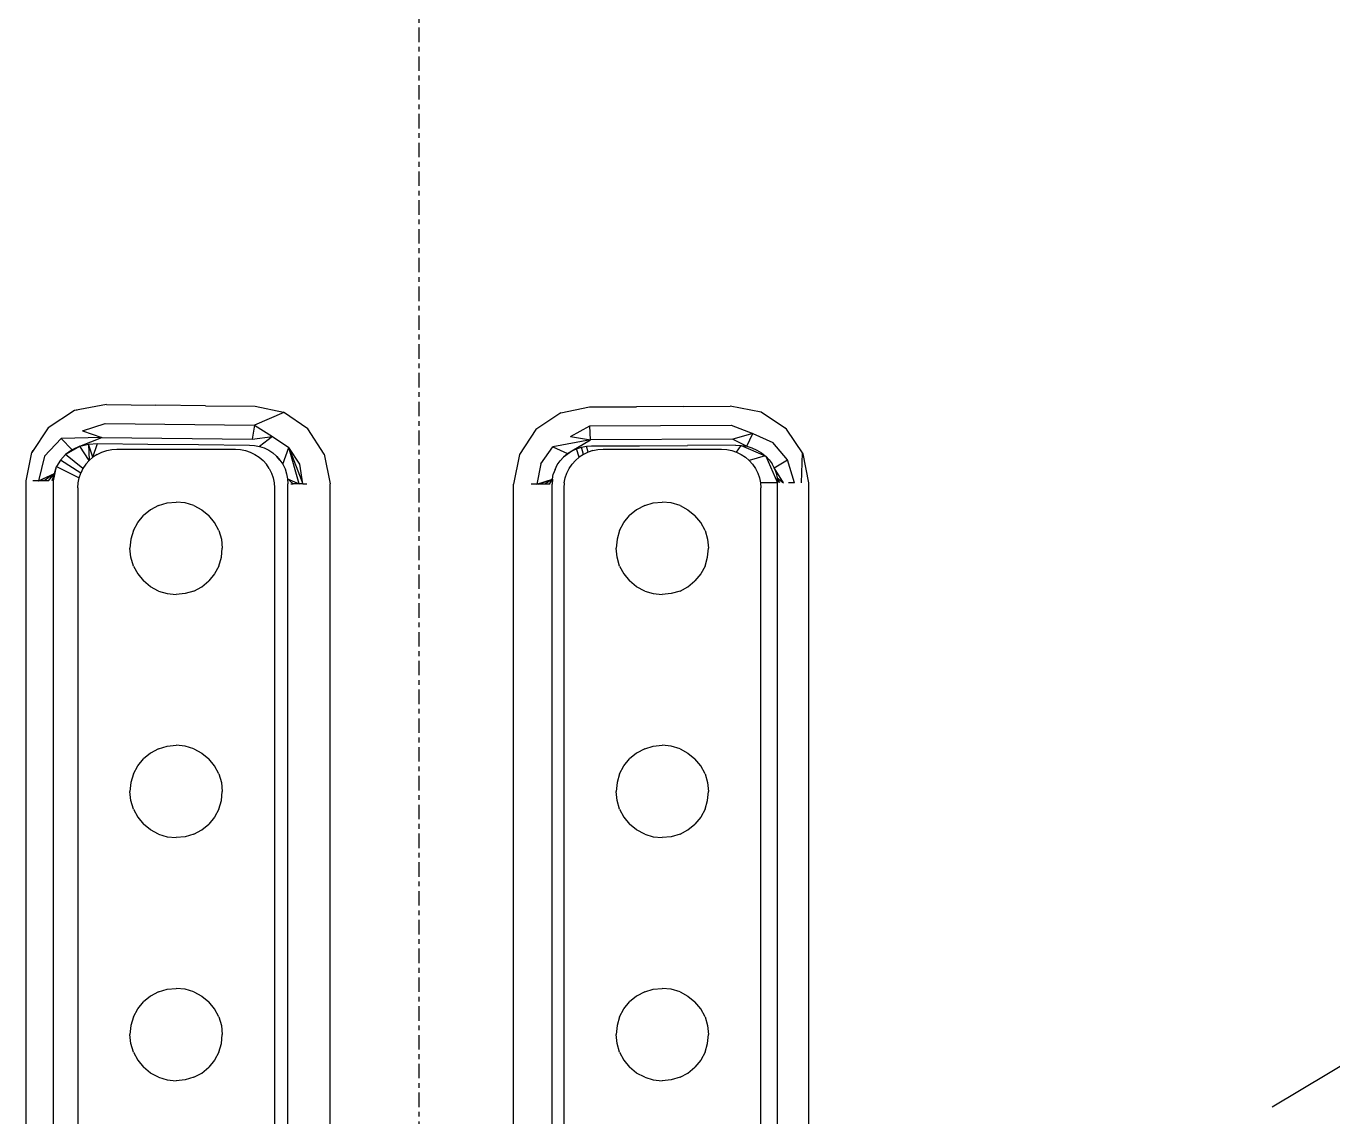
# Model space of a CAD drawing. Header units: millimetres. Extents: x -57554 to 16546, y 2142 to 98430.
# Drawn here: x -16677.2 to -16408.5, y 75495.6 to 75719.9 of the extents above; entities that cross this region are included whole.
import ezdxf

# ---------------------------------------------------------------- set-up
doc = ezdxf.new("R2010")
doc.units = ezdxf.units.MM
doc.linetypes.add('DXK_LINE_DOT3', pattern=[5.9187, 2.979, -0.9799, 0.9799, -0.9799])

msp = doc.modelspace()

# ---------------------------------------------------------------- linework, layer by layer
at = {"color": 1, "linetype": 'DXK_LINE_DOT3'}
msp.add_line((-16596.37, 71792.5), (-16596.37, 84292.5), dxfattribs=at)
at = {"color": 2, "linetype": 'Continuous'}
for p, q in [((-16667.29, 75640.81), (-16672.67, 75637.26)), ((-16660.7, 75642.04), (-16667.29, 75640.81)), ((-16666.71, 75640.92), (-16667.29, 75640.81)), ((-16660.7, 75642.04), (-16650.56, 75641.92)), ((-16640.35, 75641.82), (-16650.56, 75641.92)), ((-16640.35, 75641.82), (-16630.1, 75641.73)), ((-16624.19, 75640.45), (-16630.27, 75637.85)), ((-16630.1, 75641.73), (-16624.25, 75640.5)), ((-16624.25, 75640.5), (-16624.19, 75640.45)), ((-16619.26, 75637.07), (-16624.25, 75640.5)), ((-16567.27, 75640.35), (-16572.35, 75636.94)), ((-16567.27, 75640.35), (-16561.32, 75641.56)), ((-16561.32, 75641.56), (-16551.66, 75641.59)), ((-16542.02, 75641.64), (-16551.66, 75641.59)), ((-16542.02, 75641.64), (-16532.41, 75641.7)), ((-16526.07, 75640.48), (-16532.41, 75641.7)), ((-16520.8, 75637), (-16526.07, 75640.48)), ((-16672.67, 75637.26), (-16676.06, 75632.19)), ((-16665.64, 75636.67), (-16660.98, 75638.16)), ((-16660.98, 75638.16), (-16630.27, 75637.85)), ((-16630.27, 75637.85), (-16630.69, 75634.94)), ((-16630.27, 75637.85), (-16626.54, 75635.47)), ((-16615.89, 75631.89), (-16619.26, 75637.07)), ((-16565.26, 75635.52), (-16561.26, 75637.68)), ((-16561.26, 75637.68), (-16532.24, 75637.82)), ((-16561.11, 75634.77), (-16561.26, 75637.68)), ((-16532.24, 75637.82), (-16527.78, 75636.1)), ((-16520.8, 75637), (-16521.17, 75637.24)), ((-16517.39, 75631.9), (-16520.8, 75637)), ((-16673.42, 75631.45), (-16670, 75635.05)), ((-16661.65, 75635.25), (-16670, 75635.05)), ((-16667.74, 75632.77), (-16670, 75635.05)), ((-16666.15, 75633.51), (-16661.65, 75635.25)), ((-16665.64, 75636.67), (-16661.65, 75635.25)), ((-16661.65, 75635.25), (-16630.69, 75634.94)), ((-16630.69, 75634.94), (-16626.54, 75635.47)), ((-16626.54, 75635.47), (-16629.21, 75633.46)), ((-16626.54, 75635.47), (-16623.18, 75633.22)), ((-16572.35, 75636.94), (-16575.77, 75631.79)), ((-16572.35, 75636.94), (-16572.38, 75636.89)), ((-16561.11, 75634.77), (-16568.88, 75633.39)), ((-16565.26, 75635.52), (-16561.11, 75634.77)), ((-16564.98, 75632.53), (-16561.11, 75634.77)), ((-16531.86, 75634.91), (-16561.11, 75634.77)), ((-16527.78, 75636.1), (-16531.86, 75634.91)), ((-16531.86, 75634.91), (-16529.02, 75633.48)), ((-16529.02, 75633.48), (-16527.78, 75636.1)), ((-16527.78, 75636.1), (-16523.66, 75634.27)), ((-16520.6, 75630.68), (-16523.66, 75634.27)), ((-16677.21, 75626.4), (-16676.06, 75632.19)), ((-16676.06, 75632.19), (-16675.73, 75632.68)), ((-16670.17, 75630.61), (-16669.1, 75631.79)), ((-16667.74, 75632.77), (-16669.1, 75631.79)), ((-16665.53, 75628.9), (-16669.1, 75631.79)), ((-16668.91, 75631.92), (-16666.15, 75633.51)), ((-16666.15, 75633.51), (-16667.74, 75632.77)), ((-16666.15, 75633.51), (-16664.4, 75633.94)), ((-16664.25, 75630.55), (-16666.15, 75633.51)), ((-16664.4, 75633.94), (-16662.54, 75634.05)), ((-16664.4, 75633.94), (-16664.25, 75630.55)), ((-16663.46, 75631.23), (-16664.4, 75633.94)), ((-16663.46, 75631.23), (-16662.54, 75634.05)), ((-16662.58, 75631.8), (-16663.46, 75631.23)), ((-16662.58, 75631.8), (-16661.64, 75632.26)), ((-16662.54, 75634.05), (-16652.17, 75633.93)), ((-16661.64, 75632.26), (-16660.64, 75632.6)), ((-16660.64, 75632.6), (-16659.61, 75632.8)), ((-16659.61, 75632.8), (-16658.55, 75632.87)), ((-16658.55, 75632.87), (-16634.18, 75632.87)), ((-16652.17, 75633.93), (-16641.74, 75633.83)), ((-16641.74, 75633.83), (-16631.25, 75633.74)), ((-16634.18, 75632.87), (-16633.13, 75632.8)), ((-16633.13, 75632.8), (-16632.1, 75632.6)), ((-16632.1, 75632.6), (-16631.1, 75632.26)), ((-16631.25, 75633.74), (-16630.22, 75633.67)), ((-16631.1, 75632.26), (-16630.15, 75631.8)), ((-16630.22, 75633.67), (-16629.21, 75633.46)), ((-16630.15, 75631.8), (-16629.28, 75631.23)), ((-16629.21, 75633.46), (-16628.24, 75633.13)), ((-16628.24, 75633.13), (-16627.32, 75632.67)), ((-16627.32, 75632.67), (-16626.46, 75632.1)), ((-16626.46, 75632.1), (-16625.69, 75631.42)), ((-16624.42, 75629.77), (-16623.18, 75633.22)), ((-16621.07, 75625.75), (-16623.18, 75633.22)), ((-16620.95, 75629.8), (-16623.18, 75633.22)), ((-16623.18, 75633.22), (-16620.32, 75625.75)), ((-16615.87, 75631.81), (-16615.89, 75631.89)), ((-16615.89, 75631.89), (-16614.69, 75625.75)), ((-16575.77, 75631.79), (-16576.99, 75625.66)), ((-16571.37, 75629.9), (-16568.88, 75633.39)), ((-16568.88, 75633.39), (-16565.87, 75631.97)), ((-16566.67, 75631.29), (-16564.98, 75632.53)), ((-16566.67, 75631.29), (-16565.87, 75631.97)), ((-16565.87, 75631.97), (-16564.98, 75632.53)), ((-16564.98, 75632.53), (-16564.03, 75632.98)), ((-16564.03, 75632.98), (-16563.02, 75633.31)), ((-16563.46, 75631.23), (-16564.03, 75632.98)), ((-16562.58, 75631.8), (-16563.46, 75631.23)), ((-16563.02, 75633.31), (-16561.98, 75633.5)), ((-16562.58, 75631.8), (-16563.02, 75633.31)), ((-16561.64, 75632.26), (-16562.58, 75631.8)), ((-16561.98, 75633.5), (-16560.92, 75633.57)), ((-16561.64, 75632.26), (-16561.98, 75633.5)), ((-16560.64, 75632.6), (-16561.64, 75632.26)), ((-16560.92, 75633.57), (-16551.03, 75633.6)), ((-16560.64, 75632.6), (-16559.61, 75632.8)), ((-16559.61, 75632.8), (-16558.55, 75632.87)), ((-16558.55, 75632.87), (-16534.18, 75632.87)), ((-16551.03, 75633.6), (-16541.17, 75633.65)), ((-16531.34, 75633.71), (-16541.17, 75633.65)), ((-16534.18, 75632.87), (-16533.13, 75632.8)), ((-16533.13, 75632.8), (-16532.1, 75632.6)), ((-16532.1, 75632.6), (-16531.1, 75632.26)), ((-16531.34, 75633.71), (-16530.17, 75633.66)), ((-16531.1, 75632.26), (-16530.17, 75633.66)), ((-16531.1, 75632.26), (-16530.15, 75631.8)), ((-16530.17, 75633.66), (-16525.19, 75631.52)), ((-16530.17, 75633.66), (-16529.02, 75633.48)), ((-16530.15, 75631.8), (-16529.28, 75631.23)), ((-16529.02, 75633.48), (-16527.93, 75633.15)), ((-16527.93, 75633.15), (-16526.9, 75632.7)), ((-16526.9, 75632.7), (-16525.95, 75632.13)), ((-16525.95, 75632.13), (-16525.19, 75631.52)), ((-16525.95, 75632.13), (-16525.28, 75631.6)), ((-16525.28, 75631.6), (-16525.1, 75631.46)), ((-16517.77, 75625.96), (-16517.56, 75632.15)), ((-16516.21, 75625.96), (-16517.39, 75631.9)), ((-16673.42, 75631.45), (-16674.67, 75626.4)), ((-16671.55, 75626.4), (-16670.94, 75629.29)), ((-16671.4, 75627.87), (-16670.94, 75629.29)), ((-16670.17, 75630.61), (-16670.94, 75629.29)), ((-16670.94, 75629.29), (-16666.33, 75626.99)), ((-16665.99, 75627.97), (-16670.17, 75630.61)), ((-16665.53, 75628.9), (-16665.99, 75627.97)), ((-16664.94, 75629.77), (-16665.53, 75628.9)), ((-16664.94, 75629.77), (-16664.25, 75630.55)), ((-16664.25, 75630.55), (-16663.46, 75631.23)), ((-16629.28, 75631.23), (-16628.49, 75630.55)), ((-16627.8, 75629.77), (-16628.49, 75630.55)), ((-16627.21, 75628.9), (-16627.8, 75629.77)), ((-16627.21, 75628.9), (-16626.75, 75627.97)), ((-16625.69, 75631.42), (-16625.64, 75631.37)), ((-16625, 75630.64), (-16625.66, 75631.39)), ((-16625.64, 75631.37), (-16625, 75630.64)), ((-16625, 75630.64), (-16624.42, 75629.77)), ((-16624.42, 75629.77), (-16623.96, 75628.84)), ((-16620.32, 75625.75), (-16620.95, 75629.8)), ((-16571.37, 75629.9), (-16572.19, 75625.66)), ((-16568.44, 75628.73), (-16567.97, 75629.66)), ((-16567.97, 75629.66), (-16567.38, 75630.51)), ((-16566.69, 75631.27), (-16567.38, 75630.51)), ((-16565.99, 75627.97), (-16565.53, 75628.9)), ((-16565.53, 75628.9), (-16564.94, 75629.77)), ((-16564.94, 75629.77), (-16564.25, 75630.55)), ((-16564.25, 75630.55), (-16563.46, 75631.23)), ((-16529.28, 75631.23), (-16528.49, 75630.55)), ((-16525.19, 75631.52), (-16528.49, 75630.55)), ((-16528.49, 75630.55), (-16527.8, 75629.77)), ((-16527.8, 75629.77), (-16527.21, 75628.9)), ((-16527.21, 75628.9), (-16526.75, 75627.97)), ((-16525.19, 75631.52), (-16525.1, 75631.46)), ((-16525.1, 75631.46), (-16522.66, 75625.96)), ((-16525.1, 75631.46), (-16524.37, 75630.69)), ((-16524.37, 75630.69), (-16523.76, 75629.84)), ((-16523.27, 75628.93), (-16523.76, 75629.84)), ((-16523.34, 75629.06), (-16520.6, 75630.68)), ((-16521.47, 75625.96), (-16523.34, 75629.06)), ((-16523.27, 75628.93), (-16522.93, 75627.97)), ((-16519.2, 75625.96), (-16520.6, 75630.68)), ((-16677.21, 75478.04), (-16677.21, 75626.4)), ((-16672.59, 75626.4), (-16675.83, 75626.4)), ((-16674.67, 75626.4), (-16671.4, 75627.87)), ((-16674.57, 75626.4), (-16671.4, 75627.87)), ((-16671.4, 75627.87), (-16673.48, 75626.4)), ((-16672.59, 75626.4), (-16671.4, 75627.87)), ((-16671.4, 75627.87), (-16671.94, 75626.4)), ((-16671.55, 75626.4), (-16671.4, 75627.87)), ((-16671.55, 75478.04), (-16671.55, 75626.4)), ((-16666.54, 75625.97), (-16666.33, 75626.99)), ((-16666.33, 75626.99), (-16665.99, 75627.97)), ((-16626.75, 75627.97), (-16626.41, 75626.99)), ((-16626.41, 75626.99), (-16626.2, 75625.97)), ((-16623.96, 75628.84), (-16623.63, 75627.84)), ((-16623.63, 75627.84), (-16623.43, 75626.81)), ((-16623.43, 75626.81), (-16623.37, 75625.75)), ((-16622.31, 75625.75), (-16623.43, 75626.81)), ((-16623.43, 75626.81), (-16621.07, 75625.75)), ((-16572.19, 75625.66), (-16568.99, 75626.71)), ((-16571.81, 75625.66), (-16568.99, 75626.71)), ((-16568.99, 75626.71), (-16570.53, 75625.66)), ((-16569.59, 75625.66), (-16568.99, 75626.71)), ((-16568.99, 75626.71), (-16569.05, 75625.66)), ((-16568.99, 75626.71), (-16568.79, 75627.74)), ((-16568.44, 75628.73), (-16568.79, 75627.74)), ((-16566.54, 75625.97), (-16566.33, 75626.99)), ((-16566.33, 75626.99), (-16565.99, 75627.97)), ((-16526.75, 75627.97), (-16526.41, 75626.99)), ((-16526.41, 75626.99), (-16526.2, 75625.97)), ((-16522.93, 75627.97), (-16522.72, 75626.98)), ((-16522.72, 75626.98), (-16522.66, 75625.96)), ((-16522.22, 75625.96), (-16522.72, 75626.98)), ((-16522.72, 75626.98), (-16521.47, 75625.96)), ((-16666.6, 75624.93), (-16666.54, 75625.97)), ((-16666.6, 75624.93), (-16666.6, 75478.41)), ((-16626.2, 75625.97), (-16626.14, 75624.93)), ((-16626.14, 75624.93), (-16626.14, 75491.77)), ((-16623.37, 75492.85), (-16623.37, 75625.75)), ((-16622.78, 75625.75), (-16622.31, 75625.75)), ((-16620.24, 75625.75), (-16622.31, 75625.75)), ((-16620.32, 75625.75), (-16619.49, 75625.75)), ((-16620.24, 75625.75), (-16619.49, 75625.75)), ((-16614.69, 75492.85), (-16614.69, 75625.75)), ((-16576.99, 75492.73), (-16576.99, 75625.66)), ((-16569.59, 75625.66), (-16573.37, 75625.66)), ((-16569.05, 75492.73), (-16569.05, 75625.66)), ((-16566.54, 75625.97), (-16566.6, 75624.93)), ((-16566.6, 75624.93), (-16566.6, 75491.77)), ((-16522.66, 75625.96), (-16526.2, 75625.97)), ((-16526.2, 75625.97), (-16526.14, 75624.93)), ((-16526.14, 75478.41), (-16526.14, 75624.93)), ((-16522.66, 75478.16), (-16522.66, 75625.96)), ((-16519.2, 75625.96), (-16520.45, 75625.96)), ((-16516.21, 75478.16), (-16516.21, 75625.96)), ((-16650, 75621.28), (-16651.65, 75620.4)), ((-16650, 75621.28), (-16648.22, 75621.82)), ((-16648.22, 75621.82), (-16646.37, 75622)), ((-16644.52, 75621.82), (-16646.37, 75622)), ((-16642.73, 75621.28), (-16644.52, 75621.82)), ((-16642.73, 75621.28), (-16641.09, 75620.4)), ((-16550, 75621.28), (-16551.65, 75620.4)), ((-16550, 75621.28), (-16548.22, 75621.82)), ((-16548.22, 75621.82), (-16546.37, 75622)), ((-16544.52, 75621.82), (-16546.37, 75622)), ((-16542.73, 75621.28), (-16544.52, 75621.82)), ((-16542.73, 75621.28), (-16541.09, 75620.4)), ((-16654.27, 75617.78), (-16653.09, 75619.22)), ((-16651.65, 75620.4), (-16653.09, 75619.22)), ((-16641.09, 75620.4), (-16639.65, 75619.22)), ((-16638.47, 75617.78), (-16639.65, 75619.22)), ((-16554.27, 75617.78), (-16553.09, 75619.22)), ((-16551.65, 75620.4), (-16553.09, 75619.22)), ((-16541.09, 75620.4), (-16539.65, 75619.22)), ((-16538.47, 75617.78), (-16539.65, 75619.22)), ((-16655.15, 75616.13), (-16655.69, 75614.35)), ((-16655.15, 75616.13), (-16654.27, 75617.78)), ((-16637.59, 75616.13), (-16638.47, 75617.78)), ((-16637.59, 75616.13), (-16637.05, 75614.35)), ((-16555.15, 75616.13), (-16555.69, 75614.35)), ((-16555.15, 75616.13), (-16554.27, 75617.78)), ((-16537.59, 75616.13), (-16538.47, 75617.78)), ((-16537.59, 75616.13), (-16537.05, 75614.35)), ((-16655.69, 75614.35), (-16655.87, 75612.5)), ((-16637.05, 75614.35), (-16636.87, 75612.5)), ((-16555.69, 75614.35), (-16555.87, 75612.5)), ((-16537.05, 75614.35), (-16536.87, 75612.5)), ((-16655.69, 75610.65), (-16655.87, 75612.5)), ((-16655.15, 75608.86), (-16655.69, 75610.65)), ((-16637.59, 75608.86), (-16637.05, 75610.65)), ((-16637.05, 75610.65), (-16636.87, 75612.5)), ((-16555.69, 75610.65), (-16555.87, 75612.5)), ((-16555.15, 75608.86), (-16555.69, 75610.65)), ((-16537.59, 75608.86), (-16537.05, 75610.65)), ((-16537.05, 75610.65), (-16536.87, 75612.5)), ((-16655.15, 75608.86), (-16654.27, 75607.22)), ((-16637.59, 75608.86), (-16638.47, 75607.22)), ((-16555.15, 75608.86), (-16554.27, 75607.22)), ((-16537.59, 75608.86), (-16538.47, 75607.22)), ((-16654.27, 75607.22), (-16653.09, 75605.78)), ((-16651.65, 75604.6), (-16653.09, 75605.78)), ((-16641.09, 75604.6), (-16639.65, 75605.78)), ((-16638.47, 75607.22), (-16639.65, 75605.78)), ((-16554.27, 75607.22), (-16553.09, 75605.78)), ((-16551.65, 75604.6), (-16553.09, 75605.78)), ((-16541.09, 75604.6), (-16539.65, 75605.78)), ((-16538.47, 75607.22), (-16539.65, 75605.78)), ((-16650, 75603.72), (-16651.65, 75604.6)), ((-16650, 75603.72), (-16648.22, 75603.18)), ((-16648.22, 75603.18), (-16646.37, 75603)), ((-16644.52, 75603.18), (-16646.37, 75603)), ((-16642.73, 75603.72), (-16644.52, 75603.18)), ((-16642.73, 75603.72), (-16641.09, 75604.6)), ((-16550, 75603.72), (-16551.65, 75604.6)), ((-16550, 75603.72), (-16548.22, 75603.18)), ((-16548.22, 75603.18), (-16546.37, 75603)), ((-16544.52, 75603.18), (-16546.37, 75603)), ((-16542.73, 75603.72), (-16544.52, 75603.18)), ((-16542.73, 75603.72), (-16541.09, 75604.6)), ((-16651.65, 75570.4), (-16653.09, 75569.22)), ((-16650, 75571.28), (-16651.65, 75570.4)), ((-16650, 75571.28), (-16648.22, 75571.82)), ((-16648.22, 75571.82), (-16646.37, 75572)), ((-16644.52, 75571.82), (-16646.37, 75572)), ((-16642.73, 75571.28), (-16644.52, 75571.82)), ((-16642.73, 75571.28), (-16641.09, 75570.4)), ((-16641.09, 75570.4), (-16639.65, 75569.22)), ((-16551.65, 75570.4), (-16553.09, 75569.22)), ((-16550, 75571.28), (-16551.65, 75570.4)), ((-16550, 75571.28), (-16548.22, 75571.82)), ((-16548.22, 75571.82), (-16546.37, 75572)), ((-16544.52, 75571.82), (-16546.37, 75572)), ((-16542.73, 75571.28), (-16544.52, 75571.82)), ((-16542.73, 75571.28), (-16541.09, 75570.4)), ((-16541.09, 75570.4), (-16539.65, 75569.22)), ((-16655.15, 75566.13), (-16654.27, 75567.78)), ((-16654.27, 75567.78), (-16653.09, 75569.22)), ((-16638.47, 75567.78), (-16639.65, 75569.22)), ((-16637.59, 75566.13), (-16638.47, 75567.78)), ((-16555.15, 75566.13), (-16554.27, 75567.78)), ((-16554.27, 75567.78), (-16553.09, 75569.22)), ((-16538.47, 75567.78), (-16539.65, 75569.22)), ((-16537.59, 75566.13), (-16538.47, 75567.78)), ((-16655.15, 75566.13), (-16655.69, 75564.35)), ((-16637.59, 75566.13), (-16637.05, 75564.35)), ((-16555.15, 75566.13), (-16555.69, 75564.35)), ((-16537.59, 75566.13), (-16537.05, 75564.35)), ((-16655.69, 75564.35), (-16655.87, 75562.5)), ((-16655.69, 75560.65), (-16655.87, 75562.5)), ((-16637.05, 75564.35), (-16636.87, 75562.5)), ((-16637.05, 75560.65), (-16636.87, 75562.5)), ((-16555.69, 75564.35), (-16555.87, 75562.5)), ((-16555.69, 75560.65), (-16555.87, 75562.5)), ((-16537.05, 75564.35), (-16536.87, 75562.5)), ((-16537.05, 75560.65), (-16536.87, 75562.5)), ((-16655.15, 75558.86), (-16655.69, 75560.65)), ((-16637.59, 75558.86), (-16637.05, 75560.65)), ((-16555.15, 75558.86), (-16555.69, 75560.65)), ((-16537.59, 75558.86), (-16537.05, 75560.65)), ((-16655.15, 75558.86), (-16654.27, 75557.22)), ((-16654.27, 75557.22), (-16653.09, 75555.78)), ((-16638.47, 75557.22), (-16639.65, 75555.78)), ((-16637.59, 75558.86), (-16638.47, 75557.22)), ((-16555.15, 75558.86), (-16554.27, 75557.22)), ((-16554.27, 75557.22), (-16553.09, 75555.78)), ((-16538.47, 75557.22), (-16539.65, 75555.78)), ((-16537.59, 75558.86), (-16538.47, 75557.22)), ((-16651.65, 75554.6), (-16653.09, 75555.78)), ((-16650, 75553.72), (-16651.65, 75554.6)), ((-16650, 75553.72), (-16648.22, 75553.18)), ((-16642.73, 75553.72), (-16644.52, 75553.18)), ((-16642.73, 75553.72), (-16641.09, 75554.6)), ((-16641.09, 75554.6), (-16639.65, 75555.78)), ((-16551.65, 75554.6), (-16553.09, 75555.78)), ((-16550, 75553.72), (-16551.65, 75554.6)), ((-16550, 75553.72), (-16548.22, 75553.18)), ((-16542.73, 75553.72), (-16544.52, 75553.18)), ((-16542.73, 75553.72), (-16541.09, 75554.6)), ((-16541.09, 75554.6), (-16539.65, 75555.78)), ((-16648.22, 75553.18), (-16646.37, 75553)), ((-16644.52, 75553.18), (-16646.37, 75553)), ((-16548.22, 75553.18), (-16546.37, 75553)), ((-16544.52, 75553.18), (-16546.37, 75553)), ((-16650, 75521.28), (-16648.22, 75521.82)), ((-16648.22, 75521.82), (-16646.37, 75522)), ((-16644.52, 75521.82), (-16646.37, 75522)), ((-16642.73, 75521.28), (-16644.52, 75521.82)), ((-16550, 75521.28), (-16548.22, 75521.82)), ((-16548.22, 75521.82), (-16546.37, 75522)), ((-16544.52, 75521.82), (-16546.37, 75522)), ((-16542.73, 75521.28), (-16544.52, 75521.82)), ((-16654.27, 75517.78), (-16653.09, 75519.22)), ((-16651.65, 75520.4), (-16653.09, 75519.22)), ((-16650, 75521.28), (-16651.65, 75520.4)), ((-16642.73, 75521.28), (-16641.09, 75520.4)), ((-16641.09, 75520.4), (-16639.65, 75519.22)), ((-16638.47, 75517.78), (-16639.65, 75519.22)), ((-16554.27, 75517.78), (-16553.09, 75519.22)), ((-16551.65, 75520.4), (-16553.09, 75519.22)), ((-16550, 75521.28), (-16551.65, 75520.4)), ((-16542.73, 75521.28), (-16541.09, 75520.4)), ((-16541.09, 75520.4), (-16539.65, 75519.22)), ((-16538.47, 75517.78), (-16539.65, 75519.22)), ((-16655.15, 75516.13), (-16655.69, 75514.35)), ((-16655.15, 75516.13), (-16654.27, 75517.78)), ((-16637.59, 75516.13), (-16638.47, 75517.78)), ((-16637.59, 75516.13), (-16637.05, 75514.35)), ((-16555.15, 75516.13), (-16555.69, 75514.35)), ((-16555.15, 75516.13), (-16554.27, 75517.78)), ((-16537.59, 75516.13), (-16538.47, 75517.78)), ((-16537.59, 75516.13), (-16537.05, 75514.35)), ((-16655.69, 75514.35), (-16655.87, 75512.5)), ((-16637.05, 75514.35), (-16636.87, 75512.5)), ((-16555.69, 75514.35), (-16555.87, 75512.5)), ((-16537.05, 75514.35), (-16536.87, 75512.5)), ((-16655.69, 75510.65), (-16655.87, 75512.5)), ((-16655.15, 75508.86), (-16655.69, 75510.65)), ((-16637.59, 75508.86), (-16637.05, 75510.65)), ((-16637.05, 75510.65), (-16636.87, 75512.5)), ((-16555.69, 75510.65), (-16555.87, 75512.5)), ((-16555.15, 75508.86), (-16555.69, 75510.65)), ((-16537.59, 75508.86), (-16537.05, 75510.65)), ((-16537.05, 75510.65), (-16536.87, 75512.5)), ((-16655.15, 75508.86), (-16654.27, 75507.22)), ((-16637.59, 75508.86), (-16638.47, 75507.22)), ((-16555.15, 75508.86), (-16554.27, 75507.22)), ((-16537.59, 75508.86), (-16538.47, 75507.22)), ((-16420.96, 75497.64), (-16403.43, 75508.15)), ((-16654.27, 75507.22), (-16653.09, 75505.78)), ((-16651.65, 75504.6), (-16653.09, 75505.78)), ((-16641.09, 75504.6), (-16639.65, 75505.78)), ((-16638.47, 75507.22), (-16639.65, 75505.78)), ((-16554.27, 75507.22), (-16553.09, 75505.78)), ((-16551.65, 75504.6), (-16553.09, 75505.78)), ((-16541.09, 75504.6), (-16539.65, 75505.78)), ((-16538.47, 75507.22), (-16539.65, 75505.78)), ((-16650, 75503.72), (-16651.65, 75504.6)), ((-16650, 75503.72), (-16648.22, 75503.18)), ((-16648.22, 75503.18), (-16646.37, 75503)), ((-16644.52, 75503.18), (-16646.37, 75503)), ((-16642.73, 75503.72), (-16644.52, 75503.18)), ((-16642.73, 75503.72), (-16641.09, 75504.6)), ((-16550, 75503.72), (-16551.65, 75504.6)), ((-16550, 75503.72), (-16548.22, 75503.18)), ((-16548.22, 75503.18), (-16546.37, 75503)), ((-16544.52, 75503.18), (-16546.37, 75503)), ((-16542.73, 75503.72), (-16544.52, 75503.18)), ((-16542.73, 75503.72), (-16541.09, 75504.6))]:
    msp.add_line(p, q, dxfattribs=at)

doc.saveas('drawing.dxf')
